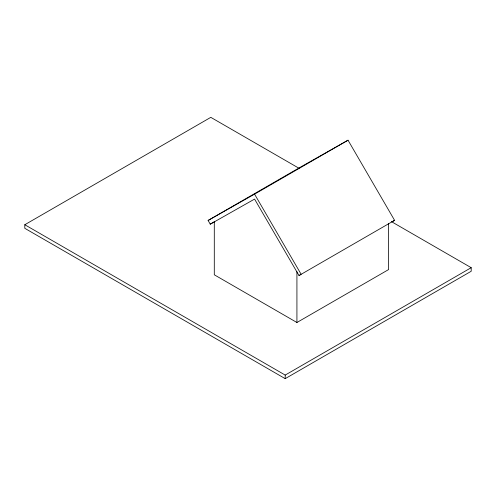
<?xml version="1.0" encoding="UTF-8"?>
<svg xmlns="http://www.w3.org/2000/svg" width="496" height="496" viewBox="0 0 496 496"><rect width="100%" height="100%" fill="white"/><g stroke="black" fill="none" stroke-linecap="round" stroke-linejoin="round"><path stroke-width="0.74" d="M299.001 275.54L301.134 274.282L254.572 194.153L208.103 220.447L210.236 224.173L254.572 199.088L299.001 275.54L394.587 220.329L348.025 140.201L301.549 166.495L208.103 220.447M392.454 221.588L394.587 220.329M391.338 221.576L471.2 267.685L471.2 271.269L285.2 378.653L24.8 228.315L24.8 224.731L210.8 117.347L299.392 168.491M254.572 194.153L348.025 140.201M210.236 224.173L214.241 221.861M214.291 221.867L214.291 274.79L296.924 322.499L388.604 269.576L388.604 223.374M24.8 224.731L285.2 375.075L471.2 267.685M296.924 271.684L296.924 322.499M285.2 375.075L285.2 378.653"/></g></svg>
